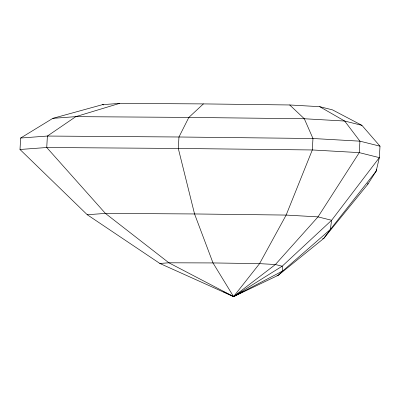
<?xml version="1.0" encoding="UTF-8"?>
<svg xmlns="http://www.w3.org/2000/svg" width="400" height="400" viewBox="0 0 400 400"><rect width="100%" height="100%" fill="white"/><g stroke="black" fill="none" stroke-linecap="round" stroke-linejoin="round"><path stroke-width="0.6" d="M20 149.49L20.66 138.03L52.85 118.34L102.455 104.665L119.525 103.4L203.395 103.905L289.705 104.97L319.69 106.675L332.5 109.87L361.92 125.345L380 146.175L379.34 157.635L376.195 171.105L367.815 184.255L323.785 238.395L278.22 275.31L233.565 296.6L159.87 263.465L87.265 214.745L20 149.49L46.735 147.51L178.3 148.455L312.305 149.96L359.27 152.625L379.34 157.635L331.63 220.275L282.155 266.22L233.565 296.6L223.455 291.765M367.815 184.255L367.885 183.05M376.3 169.295L376.195 171.105L330.325 229.495L323.785 238.395L322.57 238.52M234.425 295.72L233.565 296.6L168.88 262.795L105.4 213.4L46.735 147.51L47.395 136.05L75.83 116.64L119.525 103.4M203.395 103.905L188.845 117.415L178.96 136.995L178.3 148.455L194.555 213.955L213 262.935L233.565 296.6L282.805 270.925L330.325 229.495L331.63 220.275L318.01 216.88L286.15 215.07L194.555 213.955L105.4 213.4L87.265 214.745M242.225 291.78L233.565 296.6L232.73 295.675M277.015 275.435L278.22 275.31L282.805 270.925L282.155 266.22L275.39 264.53L259.56 263.635L213 262.935L168.88 262.795L159.87 263.465L161.01 263.71M52.85 118.34L75.83 116.64L188.845 117.415L304.31 118.75L344.67 121.04L361.92 125.345M20.66 138.03L47.395 136.05L178.96 136.995L312.97 138.505L359.93 141.165L380 146.175M102.455 104.665L103.665 104.925M319.69 106.675L344.67 121.04L359.93 141.165L359.27 152.625L318.01 216.88L275.39 264.53L233.565 296.6L259.56 263.635L286.15 215.07L312.305 149.96L312.97 138.505L304.31 118.75L289.705 104.97"/></g></svg>
